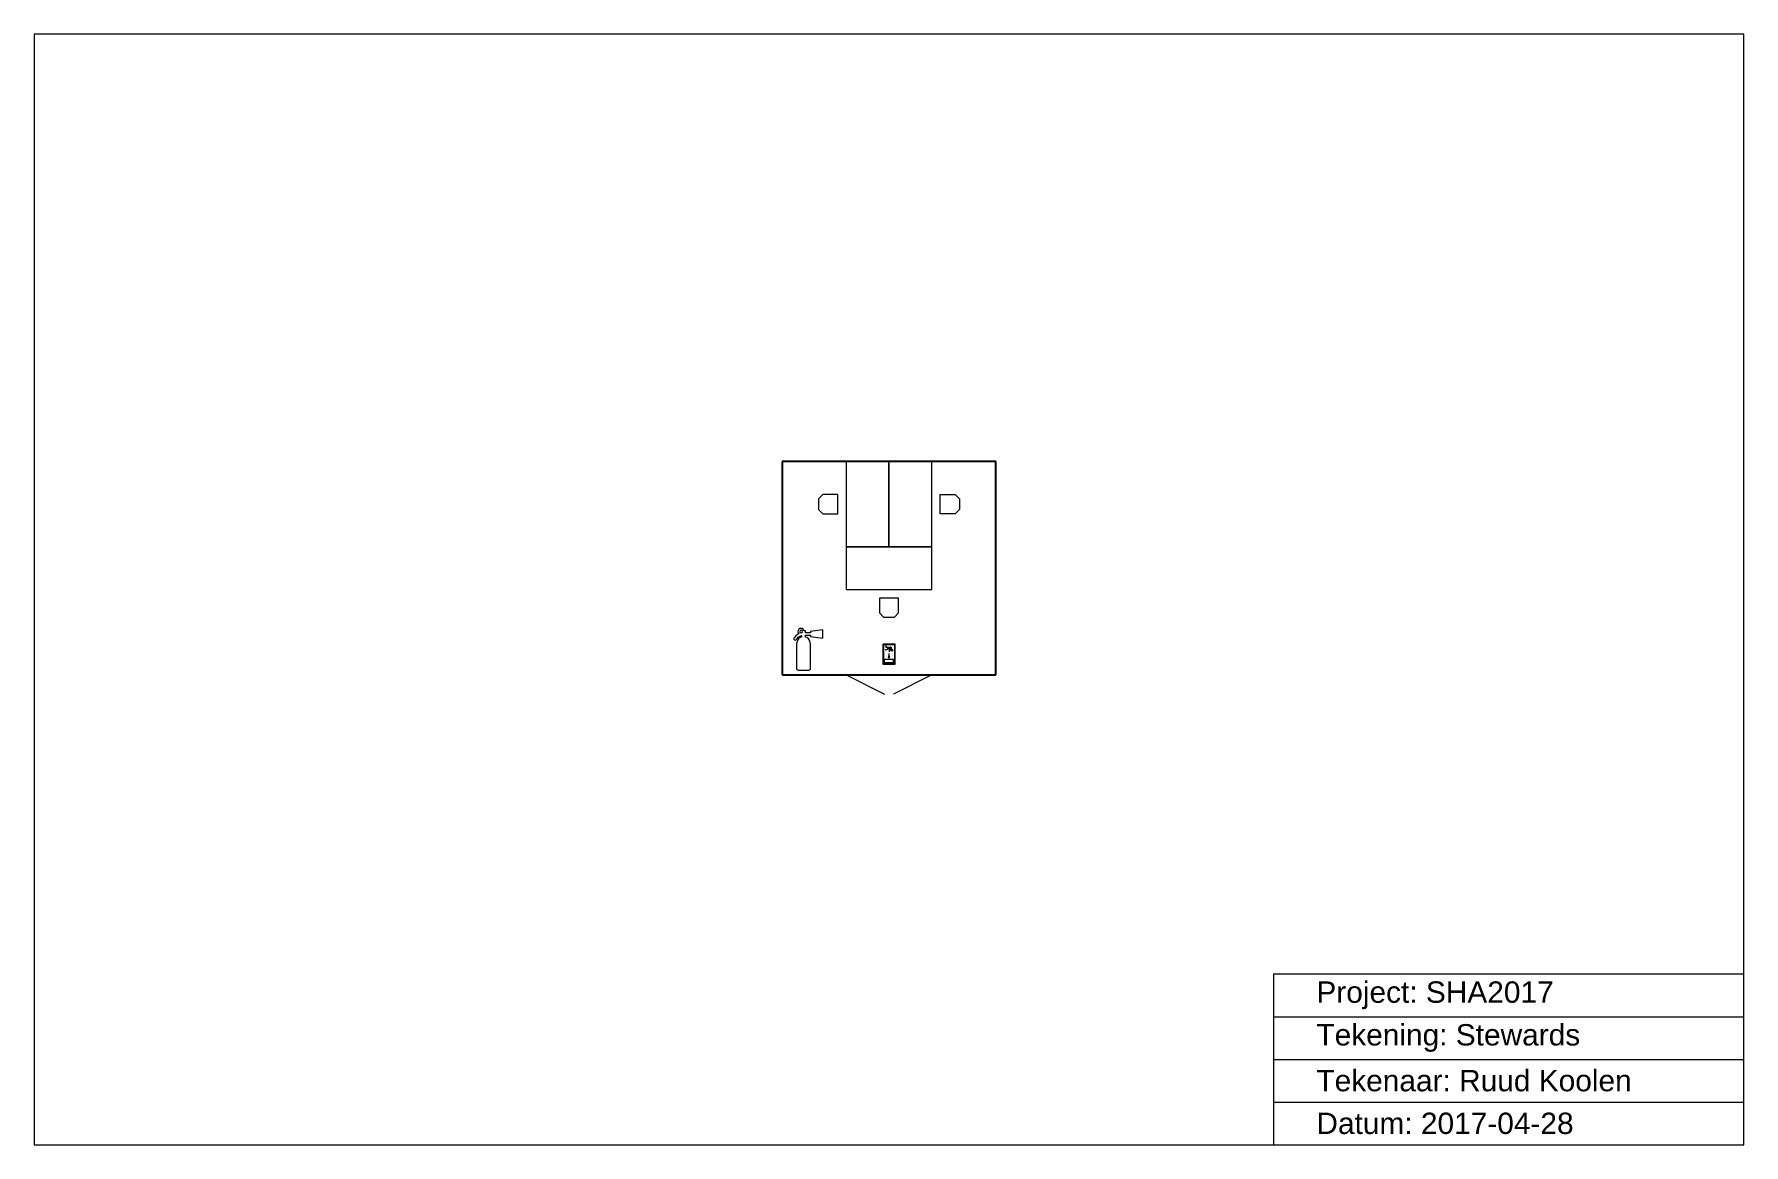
# Model space of a CAD drawing. Header units: metres. Extents: x 0 to 40, y 0 to 26.
import ezdxf

# ---------------------------------------------------------------- set-up
doc = ezdxf.new("R2010")
doc.units = ezdxf.units.M
doc.layers.get('0').update_dxf_attribs({"color": 178, "lineweight": 25, "true_color": 0x000000})
for name, color, linetype, lineweight, true_color in [('Interior', 6, 'Continuous', 0, 0xff00ff), ('Meta', 178, 'Continuous', 0, 0x000000), ('Symbols', 5, 'Continuous', 0, 0x0000ff), ('Tent', 178, 'Continuous', 0, 0x000000)]:
    doc.layers.add(name, color=color, linetype=linetype, lineweight=lineweight, true_color=true_color)
doc.styles.add('textstyle11', font='')
doc.styles.add('textstyle12', font='')
doc.styles.add('textstyle13', font='')
doc.styles.add('textstyle14', font='')
doc.styles.get('textstyle11').set_extended_font_data('Liberation Sans')
doc.styles.get('textstyle12').set_extended_font_data('Liberation Sans')
doc.styles.get('textstyle13').set_extended_font_data('Liberation Sans')
doc.styles.get('textstyle14').set_extended_font_data('Liberation Sans')

msp = doc.modelspace()

# ---------------------------------------------------------------- linework, layer by layer
for p, q in [((22.5, 16), (17.5, 16)), ((17.5, 16), (17.5, 11)), ((22.5, 11), (22.5, 16)), ((17.5, 11), (22.5, 11))]:
    msp.add_line(p, q)
at = {"layer": 'Interior', "flags": 128}
for points in [[(20, 16), (19, 16), (19, 14), (20, 14)], [(21, 16), (20, 16), (20, 14), (21, 14)], [(18.45, 15.225), (18.35, 15.125), (18.35, 14.875), (18.45, 14.775), (18.8, 14.775), (18.8, 15.225)], [(21.55, 15.225), (21.65, 15.125), (21.65, 14.875), (21.55, 14.775), (21.2, 14.775), (21.2, 15.225)], [(19, 14), (19, 13), (21, 13), (21, 14)], [(19.775, 12.45), (19.875, 12.35), (20.125, 12.35), (20.225, 12.45), (20.225, 12.8), (19.775, 12.8)]]:
    msp.add_lwpolyline(points, close=True, dxfattribs=at)
at = {"layer": 'Meta'}
for p, q in [((0, 26), (0, 0)), ((40, 26), (0, 26)), ((40, 0), (40, 26)), ((29, 4), (40, 4)), ((29, 4), (29, 0)), ((29, 3), (40, 3)), ((29, 2), (40, 2)), ((29, 1), (40, 1)), ((0, 0), (40, 0))]:
    msp.add_line(p, q, dxfattribs=at)
at = {"layer": 'Symbols'}
for p, q in [((18.046, 12.029), (18.013, 12.029)), ((18.046, 11.987), (18.046, 12.029)), ((18.448, 12.055), (18.162, 12.014)), ((18.162, 12.014), (18.162, 11.987)), ((18.448, 11.86), (18.448, 12.055)), ((17.943, 11.983), (17.943, 11.983)), ((17.954, 11.921), (17.954, 11.887)), ((17.954, 11.887), (17.954, 11.887)), ((18.162, 11.987), (18.046, 11.987)), ((18.046, 11.887), (18.046, 11.928)), ((18.046, 11.928), (18.162, 11.928)), ((18.162, 11.928), (18.162, 11.903)), ((18.162, 11.903), (18.448, 11.86)), ((18.162, 11.151), (18.162, 11.73)), ((19.934, 11.642), (19.934, 11.695)), ((19.984, 11.642), (19.934, 11.642)), ((19.98, 11.631), (19.955, 11.591)), ((19.97, 11.62), (19.99, 11.649)), ((20.025, 11.579), (19.97, 11.62)), ((19.99, 11.649), (20.049, 11.605)), ((20.016, 11.669), (20.048, 11.645)), ((20.049, 11.605), (20.025, 11.579)), ((20.048, 11.645), (20.048, 11.6)), ((20.049, 11.605), (20.049, 11.605)), ((19.896, 11.28), (19.896, 11.371)), ((19.896, 11.371), (20.1, 11.371)), ((20.1, 11.28), (19.896, 11.28)), ((19.955, 11.591), (19.909, 11.591)), ((20.022, 11.431), (19.978, 11.431)), ((19.978, 11.431), (20, 11.394)), ((20, 11.5), (20, 11.417)), ((20, 11.394), (20.022, 11.431)), ((20.002, 11.582), (20.002, 11.537)), ((20.041, 11.582), (20.002, 11.582)), ((20.022, 11.431), (20.022, 11.431)), ((20.04, 11.23), (20.04, 11.23)), ((20.048, 11.6), (20.041, 11.582)), ((20.1, 11.371), (20.1, 11.28)), ((17.871, 11.113), (18.126, 11.113))]:
    msp.add_line(p, q, dxfattribs=at)
at = {"layer": 'Symbols', "lineweight": 0}
for p, q in [((19.861, 11.245), (19.861, 11.73)), ((19.861, 11.73), (20.14, 11.73)), ((19.876, 11.259), (19.876, 11.714)), ((19.876, 11.714), (20.126, 11.714)), ((20.126, 11.714), (20.126, 11.259)), ((20.126, 11.714), (20.126, 11.714)), ((20.14, 11.73), (20.14, 11.245)), ((20.14, 11.245), (19.861, 11.245)), ((20.126, 11.259), (19.876, 11.259))]:
    msp.add_line(p, q, dxfattribs=at)
at = {"layer": 'Symbols', "flags": 128}
msp.add_lwpolyline([(17.836, 11.73), (17.836, 11.151)], dxfattribs=at)
at = {"layer": 'Symbols'}
msp.add_circle((20.067, 11.58), 0.0232, dxfattribs=at)
for start, end in [(90.001, 179.9955), (180.0072, 269.9997), (0.0013, 89.9932), (270.0061, 359.996)]:
    msp.add_arc((17.943, 12.016), 0.033, start, end, dxfattribs=at)
for points in [[(17.944, 12.089), (17.905, 12.089), (17.869, 12.058), (17.869, 12.012)], [(17.869, 12.012), (17.869, 11.99), (17.882, 11.97), (17.893, 11.963)], [(18.013, 12.029), (18.013, 12.055), (17.984, 12.089), (17.944, 12.089)], [(17.777, 11.857), (17.761, 11.824), (17.806, 11.797), (17.829, 11.829)], [(17.893, 11.963), (17.848, 11.947), (17.789, 11.891), (17.777, 11.857)], [(17.829, 11.829), (17.852, 11.862), (17.878, 11.902), (17.954, 11.921)], [(17.954, 11.887), (17.923, 11.881), (17.836, 11.83), (17.836, 11.73)], [(18.162, 11.73), (18.162, 11.83), (18.078, 11.881), (18.046, 11.887)], [(17.836, 11.151), (17.836, 11.137), (17.842, 11.113), (17.871, 11.113)], [(18.126, 11.113), (18.155, 11.113), (18.162, 11.137), (18.162, 11.151)]]:
    msp.add_open_spline(points, degree=3, dxfattribs=at)
at = {"layer": 'Tent'}
for p, q in [((19, 11), (19.894, 10.553)), ((21, 11), (20.106, 10.553))]:
    msp.add_line(p, q, dxfattribs=at)

# ---------------------------------------------------------------- texts
at = {"layer": 'Meta', "char_height": 0.5, "attachment_point": 4}
for s, insert, style in [('Project: SHA2017', (30, 3.5), 'textstyle11'), ('Tekening: Stewards', (30, 2.5), 'textstyle12'), ('Tekenaar: Ruud Koolen', (30, 1.5), 'textstyle13'), ('Datum: 2017-04-28', (30, 0.5), 'textstyle14')]:
    msp.add_mtext(s, dxfattribs=dict(at, insert=insert, style=style))

doc.saveas('drawing.dxf')
